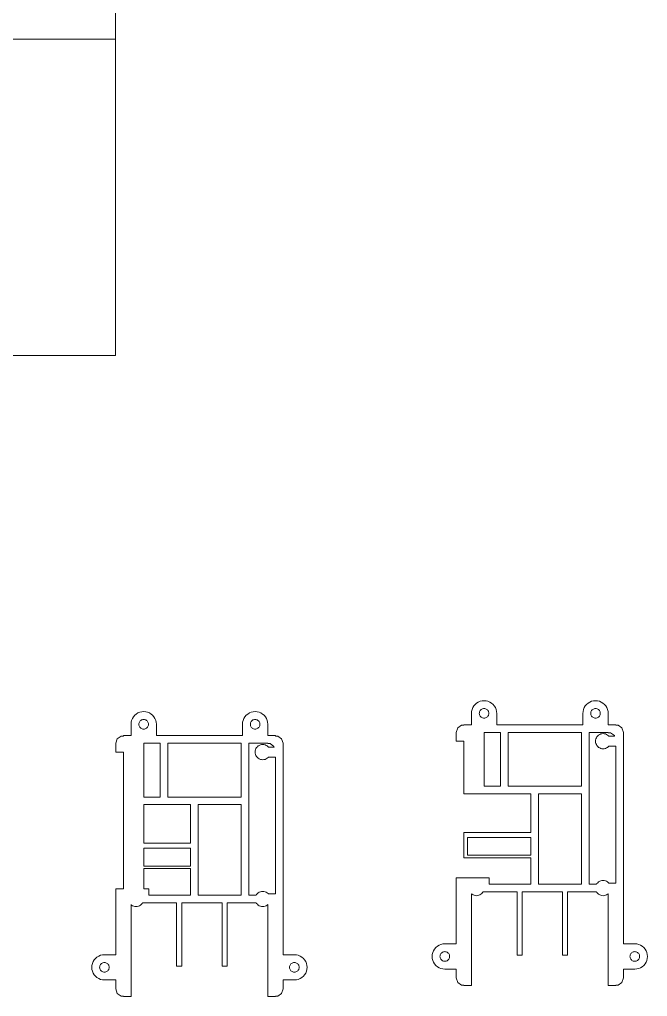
# Model space of a CAD drawing. Header units: millimetres. Extents: x -1309 to 1857, y -1546 to 39.
# Drawn here: x 680.9 to 928.8, y -1534.4 to -1148.6 of the extents above; entities that cross this region are included whole.
import ezdxf

# ---------------------------------------------------------------- set-up
doc = ezdxf.new("R2010")
doc.units = ezdxf.units.MM
doc.header["$LTSCALE"] = 0.5
doc.layers.get('0').update_dxf_attribs({"lineweight": 18})

msp = doc.modelspace()

# ---------------------------------------------------------------- linework, layer by layer
for p, q in [((718.75, -765.62), (718.75, -1281.25)), ((0, -1156.25), (718.75, -1156.25)), ((0, -1281.25), (718.75, -1281.25)), ((859.84, -1420.29), (860.25, -1419.62)), ((860.25, -1419.62), (860.76, -1419.03)), ((860.76, -1419.03), (861.36, -1418.52)), ((861.36, -1418.52), (862.02, -1418.11)), ((862.02, -1418.11), (862.75, -1417.81)), ((862.75, -1417.81), (863.51, -1417.62)), ((863.51, -1417.62), (864.29, -1417.56)), ((864.29, -1417.56), (865.08, -1417.62)), ((865.08, -1417.62), (865.84, -1417.81)), ((865.84, -1417.81), (866.56, -1418.11)), ((866.56, -1418.11), (867.23, -1418.52)), ((867.23, -1418.52), (867.83, -1419.03)), ((867.83, -1419.03), (868.34, -1419.62)), ((868.34, -1419.62), (868.75, -1420.29)), ((903.84, -1420.29), (904.25, -1419.62)), ((904.25, -1419.62), (904.76, -1419.03)), ((904.76, -1419.03), (905.36, -1418.52)), ((905.36, -1418.52), (906.02, -1418.11)), ((906.02, -1418.11), (906.75, -1417.81)), ((906.75, -1417.81), (907.51, -1417.62)), ((907.51, -1417.62), (908.29, -1417.56)), ((908.29, -1417.56), (909.08, -1417.62)), ((909.08, -1417.62), (909.84, -1417.81)), ((909.84, -1417.81), (910.56, -1418.11)), ((910.56, -1418.11), (911.23, -1418.52)), ((911.23, -1418.52), (911.83, -1419.03)), ((911.83, -1419.03), (912.34, -1419.62)), ((912.34, -1419.62), (912.75, -1420.29)), ((725.86, -1423.92), (726.37, -1423.33)), ((726.37, -1423.33), (726.97, -1422.82)), ((726.97, -1422.82), (727.64, -1422.41)), ((727.64, -1422.41), (728.36, -1422.11)), ((728.36, -1422.11), (729.13, -1421.93)), ((729.13, -1421.93), (729.91, -1421.86)), ((729.91, -1421.86), (730.69, -1421.93)), ((730.69, -1421.93), (731.45, -1422.11)), ((731.45, -1422.11), (732.18, -1422.41)), ((732.18, -1422.41), (732.85, -1422.82)), ((732.85, -1422.82), (733.44, -1423.33)), ((733.44, -1423.33), (733.95, -1423.92)), ((769.86, -1423.92), (770.37, -1423.33)), ((770.37, -1423.33), (770.97, -1422.82)), ((770.97, -1422.82), (771.64, -1422.41)), ((771.64, -1422.41), (772.36, -1422.11)), ((772.36, -1422.11), (773.13, -1421.93)), ((773.13, -1421.93), (773.91, -1421.86)), ((773.91, -1421.86), (774.69, -1421.93)), ((774.69, -1421.93), (775.45, -1422.11)), ((775.45, -1422.11), (776.18, -1422.41)), ((776.18, -1422.41), (776.85, -1422.82)), ((776.85, -1422.82), (777.44, -1423.33)), ((777.44, -1423.33), (777.95, -1423.92)), ((859.29, -1422.56), (859.36, -1421.78)), ((859.29, -1427.06), (859.29, -1422.56)), ((859.36, -1421.78), (859.54, -1421.02)), ((859.54, -1421.02), (859.84, -1420.29)), ((862.39, -1422.56), (862.42, -1422.26)), ((862.42, -1422.86), (862.39, -1422.56)), ((862.42, -1422.26), (862.49, -1421.97)), ((862.49, -1423.15), (862.42, -1422.86)), ((862.49, -1421.97), (862.6, -1421.7)), ((862.6, -1423.42), (862.49, -1423.15)), ((862.6, -1421.7), (862.76, -1421.44)), ((862.76, -1423.68), (862.6, -1423.42)), ((862.76, -1421.44), (862.95, -1421.22)), ((862.95, -1421.22), (863.18, -1421.02)), ((863.18, -1421.02), (863.43, -1420.87)), ((863.43, -1420.87), (863.71, -1420.75)), ((863.71, -1420.75), (864, -1420.68)), ((864, -1420.68), (864.29, -1420.66)), ((864.29, -1420.66), (864.59, -1420.68)), ((864.59, -1420.68), (864.88, -1420.75)), ((864.88, -1420.75), (865.16, -1420.87)), ((865.16, -1420.87), (865.41, -1421.02)), ((865.41, -1421.02), (865.64, -1421.22)), ((865.64, -1421.22), (865.83, -1421.44)), ((865.83, -1421.44), (865.99, -1421.7)), ((865.99, -1423.42), (865.83, -1423.68)), ((865.99, -1421.7), (866.1, -1421.97)), ((866.1, -1423.15), (865.99, -1423.42)), ((866.1, -1421.97), (866.17, -1422.26)), ((866.17, -1422.86), (866.1, -1423.15)), ((866.17, -1422.26), (866.19, -1422.56)), ((866.19, -1422.56), (866.17, -1422.86)), ((868.75, -1420.29), (869.05, -1421.02)), ((869.05, -1421.02), (869.23, -1421.78)), ((869.23, -1421.78), (869.29, -1422.56)), ((869.29, -1422.56), (869.29, -1427.06)), ((903.29, -1422.56), (903.36, -1421.78)), ((903.29, -1427.06), (903.29, -1422.56)), ((903.36, -1421.78), (903.54, -1421.02)), ((903.54, -1421.02), (903.84, -1420.29)), ((906.39, -1422.56), (906.42, -1422.26)), ((906.42, -1422.86), (906.39, -1422.56)), ((906.42, -1422.26), (906.49, -1421.97)), ((906.49, -1423.15), (906.42, -1422.86)), ((906.49, -1421.97), (906.6, -1421.7)), ((906.6, -1423.42), (906.49, -1423.15)), ((906.6, -1421.7), (906.76, -1421.44)), ((906.76, -1423.68), (906.6, -1423.42)), ((906.76, -1421.44), (906.95, -1421.22)), ((906.95, -1421.22), (907.18, -1421.02)), ((907.18, -1421.02), (907.43, -1420.87)), ((907.43, -1420.87), (907.71, -1420.75)), ((907.71, -1420.75), (908, -1420.68)), ((908, -1420.68), (908.29, -1420.66)), ((908.29, -1420.66), (908.59, -1420.68)), ((908.59, -1420.68), (908.88, -1420.75)), ((908.88, -1420.75), (909.16, -1420.87)), ((909.16, -1420.87), (909.41, -1421.02)), ((909.41, -1421.02), (909.64, -1421.22)), ((909.64, -1421.22), (909.83, -1421.44)), ((909.83, -1421.44), (909.99, -1421.7)), ((909.99, -1423.42), (909.83, -1423.68)), ((909.99, -1421.7), (910.1, -1421.97)), ((910.1, -1423.15), (909.99, -1423.42)), ((910.1, -1421.97), (910.17, -1422.26)), ((910.17, -1422.86), (910.1, -1423.15)), ((910.17, -1422.26), (910.19, -1422.56)), ((910.19, -1422.56), (910.17, -1422.86)), ((912.75, -1420.29), (913.05, -1421.02)), ((913.05, -1421.02), (913.23, -1421.78)), ((913.23, -1421.78), (913.29, -1422.56)), ((913.29, -1422.56), (913.29, -1427.06)), ((724.91, -1426.86), (724.97, -1426.08)), ((724.91, -1431.36), (724.91, -1426.86)), ((724.97, -1426.08), (725.15, -1425.32)), ((725.15, -1425.32), (725.45, -1424.59)), ((725.45, -1424.59), (725.86, -1423.92)), ((728.01, -1426.86), (728.03, -1426.57)), ((728.03, -1427.16), (728.01, -1426.86)), ((728.03, -1426.57), (728.1, -1426.28)), ((728.1, -1427.45), (728.03, -1427.16)), ((728.1, -1426.28), (728.21, -1426)), ((728.21, -1427.73), (728.1, -1427.45)), ((728.21, -1426), (728.37, -1425.75)), ((728.37, -1425.75), (728.56, -1425.52)), ((728.56, -1425.52), (728.79, -1425.33)), ((728.79, -1425.33), (729.04, -1425.17)), ((729.04, -1425.17), (729.32, -1425.06)), ((729.32, -1425.06), (729.61, -1424.99)), ((729.61, -1424.99), (729.91, -1424.96)), ((729.91, -1424.96), (730.2, -1424.99)), ((730.2, -1424.99), (730.49, -1425.06)), ((730.49, -1425.06), (730.77, -1425.17)), ((730.77, -1425.17), (731.02, -1425.33)), ((731.02, -1425.33), (731.25, -1425.52)), ((731.25, -1425.52), (731.44, -1425.75)), ((731.44, -1425.75), (731.6, -1426)), ((731.6, -1426), (731.71, -1426.28)), ((731.71, -1427.45), (731.6, -1427.73)), ((731.71, -1426.28), (731.78, -1426.57)), ((731.78, -1427.16), (731.71, -1427.45)), ((731.78, -1426.57), (731.81, -1426.86)), ((731.81, -1426.86), (731.78, -1427.16)), ((733.95, -1423.92), (734.36, -1424.59)), ((734.36, -1424.59), (734.66, -1425.32)), ((734.66, -1425.32), (734.85, -1426.08)), ((734.85, -1426.08), (734.91, -1426.86)), ((734.91, -1426.86), (734.91, -1431.36)), ((768.91, -1426.86), (768.97, -1426.08)), ((768.91, -1431.36), (768.91, -1426.86)), ((768.97, -1426.08), (769.15, -1425.32)), ((769.15, -1425.32), (769.45, -1424.59)), ((769.45, -1424.59), (769.86, -1423.92)), ((772.01, -1426.86), (772.03, -1426.57)), ((772.03, -1427.16), (772.01, -1426.86)), ((772.03, -1426.57), (772.1, -1426.28)), ((772.1, -1427.45), (772.03, -1427.16)), ((772.1, -1426.28), (772.21, -1426)), ((772.21, -1427.73), (772.1, -1427.45)), ((772.21, -1426), (772.37, -1425.75)), ((772.37, -1425.75), (772.56, -1425.52)), ((772.56, -1425.52), (772.79, -1425.33)), ((772.79, -1425.33), (773.04, -1425.17)), ((773.04, -1425.17), (773.32, -1425.06)), ((773.32, -1425.06), (773.61, -1424.99)), ((773.61, -1424.99), (773.91, -1424.96)), ((773.91, -1424.96), (774.2, -1424.99)), ((774.2, -1424.99), (774.49, -1425.06)), ((774.49, -1425.06), (774.77, -1425.17)), ((774.77, -1425.17), (775.02, -1425.33)), ((775.02, -1425.33), (775.25, -1425.52)), ((775.25, -1425.52), (775.44, -1425.75)), ((775.44, -1425.75), (775.6, -1426)), ((775.6, -1426), (775.71, -1426.28)), ((775.71, -1427.45), (775.6, -1427.73)), ((775.71, -1426.28), (775.78, -1426.57)), ((775.78, -1427.16), (775.71, -1427.45)), ((775.78, -1426.57), (775.81, -1426.86)), ((775.81, -1426.86), (775.78, -1427.16)), ((777.95, -1423.92), (778.36, -1424.59)), ((778.36, -1424.59), (778.66, -1425.32)), ((778.66, -1425.32), (778.85, -1426.08)), ((778.85, -1426.08), (778.91, -1426.86)), ((778.91, -1426.86), (778.91, -1431.36)), ((853.87, -1428.3), (855.37, -1427.21)), ((855.37, -1427.21), (856.29, -1427.21)), ((856.29, -1427.21), (856.29, -1427.06)), ((856.29, -1427.06), (859.29, -1427.06)), ((862.95, -1423.91), (862.76, -1423.68)), ((863.18, -1424.1), (862.95, -1423.91)), ((863.43, -1424.25), (863.18, -1424.1)), ((863.71, -1424.37), (863.43, -1424.25)), ((864, -1424.44), (863.71, -1424.37)), ((864.29, -1424.46), (864, -1424.44)), ((864.59, -1424.44), (864.29, -1424.46)), ((864.88, -1424.37), (864.59, -1424.44)), ((865.16, -1424.25), (864.88, -1424.37)), ((865.41, -1424.1), (865.16, -1424.25)), ((865.64, -1423.91), (865.41, -1424.1)), ((865.83, -1423.68), (865.64, -1423.91)), ((869.29, -1427.06), (903.29, -1427.06)), ((906.95, -1423.91), (906.76, -1423.68)), ((907.18, -1424.1), (906.95, -1423.91)), ((907.43, -1424.25), (907.18, -1424.1)), ((907.71, -1424.37), (907.43, -1424.25)), ((908, -1424.44), (907.71, -1424.37)), ((908.29, -1424.46), (908, -1424.44)), ((908.59, -1424.44), (908.29, -1424.46)), ((908.88, -1424.37), (908.59, -1424.44)), ((909.16, -1424.25), (908.88, -1424.37)), ((909.41, -1424.1), (909.16, -1424.25)), ((909.64, -1423.91), (909.41, -1424.1)), ((909.83, -1423.68), (909.64, -1423.91)), ((913.29, -1427.06), (916.29, -1427.06)), ((916.29, -1427.06), (916.29, -1427.21)), ((916.29, -1427.21), (917.22, -1427.21)), ((917.22, -1427.21), (918.72, -1428.3)), ((728.37, -1427.98), (728.21, -1427.73)), ((728.56, -1428.21), (728.37, -1427.98)), ((728.79, -1428.4), (728.56, -1428.21)), ((729.04, -1428.56), (728.79, -1428.4)), ((729.32, -1428.67), (729.04, -1428.56)), ((729.61, -1428.74), (729.32, -1428.67)), ((729.91, -1428.76), (729.61, -1428.74)), ((730.2, -1428.74), (729.91, -1428.76)), ((730.49, -1428.67), (730.2, -1428.74)), ((730.77, -1428.56), (730.49, -1428.67)), ((731.02, -1428.4), (730.77, -1428.56)), ((731.25, -1428.21), (731.02, -1428.4)), ((731.44, -1427.98), (731.25, -1428.21)), ((731.6, -1427.73), (731.44, -1427.98)), ((772.37, -1427.98), (772.21, -1427.73)), ((772.56, -1428.21), (772.37, -1427.98)), ((772.79, -1428.4), (772.56, -1428.21)), ((773.04, -1428.56), (772.79, -1428.4)), ((773.32, -1428.67), (773.04, -1428.56)), ((773.61, -1428.74), (773.32, -1428.67)), ((773.91, -1428.76), (773.61, -1428.74)), ((774.2, -1428.74), (773.91, -1428.76)), ((774.49, -1428.67), (774.2, -1428.74)), ((774.77, -1428.56), (774.49, -1428.67)), ((775.02, -1428.4), (774.77, -1428.56)), ((775.25, -1428.21), (775.02, -1428.4)), ((775.44, -1427.98), (775.25, -1428.21)), ((775.6, -1427.73), (775.44, -1427.98)), ((853.29, -1430.06), (853.87, -1428.3)), ((853.29, -1433.56), (853.29, -1430.06)), ((864.29, -1451.31), (864.29, -1430.06)), ((864.29, -1430.06), (870.79, -1430.06)), ((870.79, -1430.06), (870.79, -1451.31)), ((873.79, -1451.31), (873.79, -1430.06)), ((873.79, -1430.06), (902.79, -1430.06)), ((902.79, -1430.06), (902.79, -1451.31)), ((905.79, -1490.06), (905.79, -1430.06)), ((905.79, -1430.06), (913.29, -1430.06)), ((909.53, -1431.13), (909.17, -1431.44)), ((909.93, -1430.89), (909.53, -1431.13)), ((910.37, -1430.71), (909.93, -1430.89)), ((910.83, -1430.6), (910.37, -1430.71)), ((911.29, -1430.56), (910.83, -1430.6)), ((911.76, -1430.6), (911.29, -1430.56)), ((912.22, -1430.71), (911.76, -1430.6)), ((912.66, -1430.89), (912.22, -1430.71)), ((913.06, -1431.13), (912.66, -1430.89)), ((913.42, -1431.44), (913.06, -1431.13)), ((913.29, -1430.06), (913.29, -1430.21)), ((913.29, -1430.21), (914.22, -1430.21)), ((914.22, -1430.21), (915.72, -1431.3)), ((915.72, -1431.3), (915.81, -1431.56)), ((918.72, -1428.3), (919.29, -1430.06)), ((919.29, -1430.06), (919.29, -1513.56)), ((718.91, -1434.36), (719.48, -1432.6)), ((718.91, -1437.86), (718.91, -1434.36)), ((719.48, -1432.6), (720.98, -1431.51)), ((720.98, -1431.51), (721.91, -1431.51)), ((721.91, -1431.51), (721.91, -1431.36)), ((721.91, -1431.36), (724.91, -1431.36)), ((729.91, -1455.61), (729.91, -1434.36)), ((729.91, -1434.36), (736.41, -1434.36)), ((734.91, -1431.36), (768.91, -1431.36)), ((736.41, -1434.36), (736.41, -1455.61)), ((739.41, -1455.61), (739.41, -1434.36)), ((739.41, -1434.36), (768.41, -1434.36)), ((768.41, -1434.36), (768.41, -1455.61)), ((771.41, -1494.36), (771.41, -1434.36)), ((771.41, -1434.36), (778.91, -1434.36)), ((775.98, -1435.01), (775.55, -1435.19)), ((776.44, -1434.9), (775.98, -1435.01)), ((776.91, -1434.86), (776.44, -1434.9)), ((777.38, -1434.9), (776.91, -1434.86)), ((777.83, -1435.01), (777.38, -1434.9)), ((778.27, -1435.19), (777.83, -1435.01)), ((778.91, -1431.36), (781.91, -1431.36)), ((778.91, -1434.36), (778.91, -1434.51)), ((778.91, -1434.51), (779.83, -1434.51)), ((779.83, -1434.51), (781.33, -1435.6)), ((781.91, -1431.36), (781.91, -1431.51)), ((781.91, -1431.51), (782.83, -1431.51)), ((782.83, -1431.51), (784.33, -1432.6)), ((784.33, -1432.6), (784.91, -1434.36)), ((784.91, -1434.36), (784.91, -1517.86)), ((856.29, -1433.56), (853.29, -1433.56)), ((856.29, -1454.31), (856.29, -1433.56)), ((908.33, -1433.09), (908.29, -1433.56)), ((908.29, -1433.56), (908.33, -1434.03)), ((908.44, -1432.63), (908.33, -1433.09)), ((908.33, -1434.03), (908.44, -1434.49)), ((908.62, -1432.2), (908.44, -1432.63)), ((908.44, -1434.49), (908.62, -1434.92)), ((908.87, -1431.8), (908.62, -1432.2)), ((908.62, -1434.92), (908.87, -1435.32)), ((909.17, -1431.44), (908.87, -1431.8)), ((913.52, -1431.56), (913.42, -1431.44)), ((915.81, -1431.56), (913.52, -1431.56)), ((721.91, -1437.86), (718.91, -1437.86)), ((721.91, -1491.86), (721.91, -1437.86)), ((773.94, -1437.39), (773.91, -1437.86)), ((773.91, -1437.86), (773.94, -1438.33)), ((774.05, -1436.94), (773.94, -1437.39)), ((773.94, -1438.33), (774.05, -1438.79)), ((774.23, -1436.5), (774.05, -1436.94)), ((774.05, -1438.79), (774.23, -1439.23)), ((774.48, -1436.1), (774.23, -1436.5)), ((774.79, -1435.74), (774.48, -1436.1)), ((775.14, -1435.44), (774.79, -1435.74)), ((775.55, -1435.19), (775.14, -1435.44)), ((778.67, -1435.44), (778.27, -1435.19)), ((779.03, -1435.74), (778.67, -1435.44)), ((779.13, -1435.86), (779.03, -1435.74)), ((781.42, -1435.86), (779.13, -1435.86)), ((781.33, -1435.6), (781.42, -1435.86)), ((908.87, -1435.32), (909.17, -1435.68)), ((909.17, -1435.68), (909.53, -1435.99)), ((909.53, -1435.99), (909.93, -1436.23)), ((909.93, -1436.23), (910.37, -1436.41)), ((910.37, -1436.41), (910.83, -1436.52)), ((910.83, -1436.52), (911.29, -1436.56)), ((911.29, -1436.56), (911.76, -1436.52)), ((911.76, -1436.52), (912.22, -1436.41)), ((912.22, -1436.41), (912.66, -1436.23)), ((912.66, -1436.23), (913.06, -1435.99)), ((913.06, -1435.99), (913.42, -1435.68)), ((913.42, -1435.68), (913.52, -1435.56)), ((913.52, -1435.56), (916.29, -1435.56)), ((916.29, -1435.56), (916.29, -1489.56)), ((774.23, -1439.23), (774.48, -1439.63)), ((774.48, -1439.63), (774.79, -1439.98)), ((774.79, -1439.98), (775.14, -1440.29)), ((775.14, -1440.29), (775.55, -1440.54)), ((775.55, -1440.54), (775.98, -1440.72)), ((775.98, -1440.72), (776.44, -1440.83)), ((776.44, -1440.83), (776.91, -1440.86)), ((776.91, -1440.86), (777.38, -1440.83)), ((777.38, -1440.83), (777.83, -1440.72)), ((777.83, -1440.72), (778.27, -1440.54)), ((778.27, -1440.54), (778.67, -1440.29)), ((778.67, -1440.29), (779.03, -1439.98)), ((779.03, -1439.98), (779.13, -1439.86)), ((779.13, -1439.86), (781.91, -1439.86)), ((781.91, -1439.86), (781.91, -1493.86)), ((882.79, -1454.31), (856.29, -1454.31)), ((870.79, -1451.31), (864.29, -1451.31)), ((902.79, -1451.31), (873.79, -1451.31)), ((882.79, -1469.56), (882.79, -1454.31)), ((885.79, -1490.06), (885.79, -1454.31)), ((885.79, -1454.31), (902.79, -1454.31)), ((902.79, -1454.31), (902.79, -1490.06)), ((736.41, -1455.61), (729.91, -1455.61)), ((768.41, -1455.61), (739.41, -1455.61)), ((729.91, -1473.86), (729.91, -1458.61)), ((729.91, -1458.61), (748.41, -1458.61)), ((748.41, -1458.61), (748.41, -1473.86)), ((751.41, -1494.36), (751.41, -1458.61)), ((751.41, -1458.61), (768.41, -1458.61)), ((768.41, -1458.61), (768.41, -1494.36)), ((856.29, -1479.56), (856.29, -1469.56)), ((856.29, -1469.56), (882.79, -1469.56)), ((857.79, -1478.56), (857.79, -1471.56)), ((857.79, -1471.56), (882.79, -1471.56)), ((882.79, -1471.56), (882.79, -1478.56)), ((748.41, -1473.86), (729.91, -1473.86)), ((729.91, -1482.86), (729.91, -1475.86)), ((729.91, -1475.86), (748.41, -1475.86)), ((748.41, -1475.86), (748.41, -1482.86)), ((882.79, -1479.56), (856.29, -1479.56)), ((882.79, -1478.56), (857.79, -1478.56)), ((882.79, -1490.06), (882.79, -1479.56)), ((748.41, -1482.86), (729.91, -1482.86)), ((729.91, -1491.86), (729.91, -1483.86)), ((729.91, -1483.86), (748.41, -1483.86)), ((748.41, -1483.86), (748.41, -1494.36)), ((853.29, -1513.56), (853.29, -1487.56)), ((853.29, -1487.56), (866.29, -1487.56)), ((866.29, -1487.56), (866.29, -1490.06)), ((909.53, -1489.13), (909.17, -1489.44)), ((909.93, -1488.89), (909.53, -1489.13)), ((910.37, -1488.71), (909.93, -1488.89)), ((910.83, -1488.6), (910.37, -1488.71)), ((911.29, -1488.56), (910.83, -1488.6)), ((911.76, -1488.6), (911.29, -1488.56)), ((912.22, -1488.71), (911.76, -1488.6)), ((912.66, -1488.89), (912.22, -1488.71)), ((913.06, -1489.13), (912.66, -1488.89)), ((913.42, -1489.44), (913.06, -1489.13)), ((718.91, -1517.86), (718.91, -1491.86)), ((718.91, -1491.86), (721.91, -1491.86)), ((731.91, -1491.86), (729.91, -1491.86)), ((731.91, -1494.36), (731.91, -1491.86)), ((775.98, -1493.01), (775.55, -1493.19)), ((776.44, -1492.9), (775.98, -1493.01)), ((776.91, -1492.86), (776.44, -1492.9)), ((777.38, -1492.9), (776.91, -1492.86)), ((777.83, -1493.01), (777.38, -1492.9)), ((778.27, -1493.19), (777.83, -1493.01)), ((866.29, -1490.06), (882.79, -1490.06)), ((902.79, -1490.06), (885.79, -1490.06)), ((908.71, -1490.06), (905.79, -1490.06)), ((908.87, -1489.8), (908.71, -1490.06)), ((909.17, -1489.44), (908.87, -1489.8)), ((913.52, -1489.56), (913.42, -1489.44)), ((916.29, -1489.56), (913.52, -1489.56)), ((748.41, -1494.36), (731.91, -1494.36)), ((768.41, -1494.36), (751.41, -1494.36)), ((774.32, -1494.36), (771.41, -1494.36)), ((774.48, -1494.1), (774.32, -1494.36)), ((774.79, -1493.74), (774.48, -1494.1)), ((775.14, -1493.44), (774.79, -1493.74)), ((775.55, -1493.19), (775.14, -1493.44)), ((778.67, -1493.44), (778.27, -1493.19)), ((779.03, -1493.74), (778.67, -1493.44)), ((779.13, -1493.86), (779.03, -1493.74)), ((781.91, -1493.86), (779.13, -1493.86)), ((859.53, -1493.99), (859.29, -1493.79)), ((859.29, -1493.79), (859.29, -1530.06)), ((859.93, -1494.23), (859.53, -1493.99)), ((860.37, -1494.41), (859.93, -1494.23)), ((860.83, -1494.52), (860.37, -1494.41)), ((861.29, -1494.56), (860.83, -1494.52)), ((861.76, -1494.52), (861.29, -1494.56)), ((862.22, -1494.41), (861.76, -1494.52)), ((862.66, -1494.23), (862.22, -1494.41)), ((863.06, -1493.99), (862.66, -1494.23)), ((863.42, -1493.68), (863.06, -1493.99)), ((863.72, -1493.32), (863.42, -1493.68)), ((863.88, -1493.06), (863.72, -1493.32)), ((877.29, -1493.06), (863.88, -1493.06)), ((877.29, -1518.06), (877.29, -1493.06)), ((895.29, -1493.06), (879.29, -1493.06)), ((879.29, -1493.06), (879.29, -1518.06)), ((895.29, -1518.06), (895.29, -1493.06)), ((908.71, -1493.06), (897.29, -1493.06)), ((897.29, -1493.06), (897.29, -1518.06)), ((908.87, -1493.32), (908.71, -1493.06)), ((909.17, -1493.68), (908.87, -1493.32)), ((909.53, -1493.99), (909.17, -1493.68)), ((909.93, -1494.23), (909.53, -1493.99)), ((910.37, -1494.41), (909.93, -1494.23)), ((910.83, -1494.52), (910.37, -1494.41)), ((911.29, -1494.56), (910.83, -1494.52)), ((911.76, -1494.52), (911.29, -1494.56)), ((912.22, -1494.41), (911.76, -1494.52)), ((912.66, -1494.23), (912.22, -1494.41)), ((913.06, -1493.99), (912.66, -1494.23)), ((913.29, -1493.79), (913.06, -1493.99)), ((913.29, -1530.06), (913.29, -1493.79)), ((725.14, -1498.29), (724.91, -1498.09)), ((724.91, -1498.09), (724.91, -1534.36)), ((725.55, -1498.54), (725.14, -1498.29)), ((725.98, -1498.72), (725.55, -1498.54)), ((726.44, -1498.83), (725.98, -1498.72)), ((726.91, -1498.86), (726.44, -1498.83)), ((727.38, -1498.83), (726.91, -1498.86)), ((727.83, -1498.72), (727.38, -1498.83)), ((728.27, -1498.54), (727.83, -1498.72)), ((728.67, -1498.29), (728.27, -1498.54)), ((729.03, -1497.98), (728.67, -1498.29)), ((729.33, -1497.63), (729.03, -1497.98)), ((729.5, -1497.36), (729.33, -1497.63)), ((742.91, -1497.36), (729.5, -1497.36)), ((742.91, -1522.36), (742.91, -1497.36)), ((760.91, -1497.36), (744.91, -1497.36)), ((744.91, -1497.36), (744.91, -1522.36)), ((760.91, -1522.36), (760.91, -1497.36)), ((774.32, -1497.36), (762.91, -1497.36)), ((762.91, -1497.36), (762.91, -1522.36)), ((774.48, -1497.63), (774.32, -1497.36)), ((774.79, -1497.98), (774.48, -1497.63)), ((775.14, -1498.29), (774.79, -1497.98)), ((775.55, -1498.54), (775.14, -1498.29)), ((775.98, -1498.72), (775.55, -1498.54)), ((776.44, -1498.83), (775.98, -1498.72)), ((776.91, -1498.86), (776.44, -1498.83)), ((777.38, -1498.83), (776.91, -1498.86)), ((777.83, -1498.72), (777.38, -1498.83)), ((778.27, -1498.54), (777.83, -1498.72)), ((778.67, -1498.29), (778.27, -1498.54)), ((778.91, -1498.09), (778.67, -1498.29)), ((778.91, -1534.36), (778.91, -1498.09)), ((844.34, -1516.29), (844.75, -1515.62)), ((844.75, -1515.62), (845.26, -1515.03)), ((845.26, -1515.03), (845.86, -1514.52)), ((845.86, -1514.52), (846.52, -1514.11)), ((846.52, -1514.11), (847.25, -1513.81)), ((847.25, -1513.81), (848.01, -1513.62)), ((848.01, -1513.62), (848.79, -1513.56)), ((848.79, -1513.56), (853.29, -1513.56)), ((919.29, -1513.56), (923.79, -1513.56)), ((923.79, -1513.56), (924.58, -1513.62)), ((924.58, -1513.62), (925.34, -1513.81)), ((925.34, -1513.81), (926.06, -1514.11)), ((926.06, -1514.11), (926.73, -1514.52)), ((926.73, -1514.52), (927.33, -1515.03)), ((927.33, -1515.03), (927.84, -1515.62)), ((927.84, -1515.62), (928.25, -1516.29)), ((709.95, -1520.59), (710.36, -1519.92)), ((710.36, -1519.92), (710.87, -1519.33)), ((710.87, -1519.33), (711.47, -1518.82)), ((711.47, -1518.82), (712.14, -1518.41)), ((712.14, -1518.41), (712.86, -1518.11)), ((712.86, -1518.11), (713.63, -1517.93)), ((713.63, -1517.93), (714.41, -1517.86)), ((714.41, -1517.86), (718.91, -1517.86)), ((784.91, -1517.86), (789.41, -1517.86)), ((789.41, -1517.86), (790.19, -1517.93)), ((790.19, -1517.93), (790.95, -1518.11)), ((790.95, -1518.11), (791.68, -1518.41)), ((791.68, -1518.41), (792.35, -1518.82)), ((792.35, -1518.82), (792.94, -1519.33)), ((792.94, -1519.33), (793.45, -1519.92)), ((793.45, -1519.92), (793.86, -1520.59)), ((843.79, -1518.56), (843.86, -1517.78)), ((843.86, -1519.34), (843.79, -1518.56)), ((843.86, -1517.78), (844.04, -1517.02)), ((844.04, -1520.11), (843.86, -1519.34)), ((844.04, -1517.02), (844.34, -1516.29)), ((846.89, -1518.56), (846.92, -1518.26)), ((846.92, -1518.86), (846.89, -1518.56)), ((846.92, -1518.26), (846.99, -1517.97)), ((846.99, -1519.15), (846.92, -1518.86)), ((846.99, -1517.97), (847.1, -1517.7)), ((847.1, -1519.42), (846.99, -1519.15)), ((847.1, -1517.7), (847.26, -1517.44)), ((847.26, -1519.68), (847.1, -1519.42)), ((847.26, -1517.44), (847.45, -1517.22)), ((847.45, -1519.91), (847.26, -1519.68)), ((847.45, -1517.22), (847.68, -1517.02)), ((847.68, -1520.1), (847.45, -1519.91)), ((847.68, -1517.02), (847.93, -1516.87)), ((847.93, -1516.87), (848.21, -1516.75)), ((848.21, -1516.75), (848.5, -1516.68)), ((848.5, -1516.68), (848.79, -1516.66)), ((848.79, -1516.66), (849.09, -1516.68)), ((849.09, -1516.68), (849.38, -1516.75)), ((849.38, -1516.75), (849.66, -1516.87)), ((849.66, -1516.87), (849.91, -1517.02)), ((849.91, -1517.02), (850.14, -1517.22)), ((850.14, -1519.91), (849.91, -1520.1)), ((850.14, -1517.22), (850.33, -1517.44)), ((850.33, -1519.68), (850.14, -1519.91)), ((850.33, -1517.44), (850.49, -1517.7)), ((850.49, -1519.42), (850.33, -1519.68)), ((850.49, -1517.7), (850.6, -1517.97)), ((850.6, -1519.15), (850.49, -1519.42)), ((850.6, -1517.97), (850.67, -1518.26)), ((850.67, -1518.86), (850.6, -1519.15)), ((850.67, -1518.26), (850.69, -1518.56)), ((850.69, -1518.56), (850.67, -1518.86)), ((879.29, -1518.06), (877.29, -1518.06)), ((897.29, -1518.06), (895.29, -1518.06)), ((921.89, -1518.56), (921.92, -1518.26)), ((921.92, -1518.86), (921.89, -1518.56)), ((921.92, -1518.26), (921.99, -1517.97)), ((921.99, -1519.15), (921.92, -1518.86)), ((921.99, -1517.97), (922.1, -1517.7)), ((922.1, -1519.42), (921.99, -1519.15)), ((922.1, -1517.7), (922.26, -1517.44)), ((922.26, -1519.68), (922.1, -1519.42)), ((922.26, -1517.44), (922.45, -1517.22)), ((922.45, -1519.91), (922.26, -1519.68)), ((922.45, -1517.22), (922.68, -1517.02)), ((922.68, -1520.1), (922.45, -1519.91)), ((922.68, -1517.02), (922.93, -1516.87)), ((922.93, -1516.87), (923.21, -1516.75)), ((923.21, -1516.75), (923.5, -1516.68)), ((923.5, -1516.68), (923.79, -1516.66)), ((923.79, -1516.66), (924.09, -1516.68)), ((924.09, -1516.68), (924.38, -1516.75)), ((924.38, -1516.75), (924.66, -1516.87)), ((924.66, -1516.87), (924.91, -1517.02)), ((924.91, -1517.02), (925.14, -1517.22)), ((925.14, -1519.91), (924.91, -1520.1)), ((925.14, -1517.22), (925.33, -1517.44)), ((925.33, -1519.68), (925.14, -1519.91)), ((925.33, -1517.44), (925.49, -1517.7)), ((925.49, -1519.42), (925.33, -1519.68)), ((925.49, -1517.7), (925.6, -1517.97)), ((925.6, -1519.15), (925.49, -1519.42)), ((925.6, -1517.97), (925.67, -1518.26)), ((925.67, -1518.86), (925.6, -1519.15)), ((925.67, -1518.26), (925.69, -1518.56)), ((925.69, -1518.56), (925.67, -1518.86)), ((928.25, -1516.29), (928.55, -1517.02)), ((928.55, -1517.02), (928.73, -1517.78)), ((928.73, -1519.34), (928.55, -1520.11)), ((928.73, -1517.78), (928.79, -1518.56)), ((928.79, -1518.56), (928.73, -1519.34)), ((709.41, -1522.86), (709.47, -1522.08)), ((709.47, -1523.65), (709.41, -1522.86)), ((709.47, -1522.08), (709.65, -1521.32)), ((709.65, -1524.41), (709.47, -1523.65)), ((709.65, -1521.32), (709.95, -1520.59)), ((712.51, -1522.86), (712.53, -1522.57)), ((712.53, -1523.16), (712.51, -1522.86)), ((712.53, -1522.57), (712.6, -1522.28)), ((712.6, -1523.45), (712.53, -1523.16)), ((712.6, -1522.28), (712.71, -1522)), ((712.71, -1523.73), (712.6, -1523.45)), ((712.71, -1522), (712.87, -1521.75)), ((712.87, -1523.98), (712.71, -1523.73)), ((712.87, -1521.75), (713.06, -1521.52)), ((713.06, -1521.52), (713.29, -1521.33)), ((713.29, -1521.33), (713.54, -1521.17)), ((713.54, -1521.17), (713.82, -1521.06)), ((713.82, -1521.06), (714.11, -1520.99)), ((714.11, -1520.99), (714.41, -1520.96)), ((714.41, -1520.96), (714.7, -1520.99)), ((714.7, -1520.99), (714.99, -1521.06)), ((714.99, -1521.06), (715.27, -1521.17)), ((715.27, -1521.17), (715.52, -1521.33)), ((715.52, -1521.33), (715.75, -1521.52)), ((715.75, -1521.52), (715.94, -1521.75)), ((715.94, -1521.75), (716.1, -1522)), ((716.1, -1523.73), (715.94, -1523.98)), ((716.1, -1522), (716.21, -1522.28)), ((716.21, -1523.45), (716.1, -1523.73)), ((716.21, -1522.28), (716.28, -1522.57)), ((716.28, -1523.16), (716.21, -1523.45)), ((716.28, -1522.57), (716.31, -1522.86)), ((716.31, -1522.86), (716.28, -1523.16)), ((744.91, -1522.36), (742.91, -1522.36)), ((762.91, -1522.36), (760.91, -1522.36)), ((787.51, -1522.86), (787.53, -1522.57)), ((787.53, -1523.16), (787.51, -1522.86)), ((787.53, -1522.57), (787.6, -1522.28)), ((787.6, -1523.45), (787.53, -1523.16)), ((787.6, -1522.28), (787.71, -1522)), ((787.71, -1523.73), (787.6, -1523.45)), ((787.71, -1522), (787.87, -1521.75)), ((787.87, -1523.98), (787.71, -1523.73)), ((787.87, -1521.75), (788.06, -1521.52)), ((788.06, -1521.52), (788.29, -1521.33)), ((788.29, -1521.33), (788.54, -1521.17)), ((788.54, -1521.17), (788.82, -1521.06)), ((788.82, -1521.06), (789.11, -1520.99)), ((789.11, -1520.99), (789.41, -1520.96)), ((789.41, -1520.96), (789.7, -1520.99)), ((789.7, -1520.99), (789.99, -1521.06)), ((789.99, -1521.06), (790.27, -1521.17)), ((790.27, -1521.17), (790.52, -1521.33)), ((790.52, -1521.33), (790.75, -1521.52)), ((790.75, -1521.52), (790.94, -1521.75)), ((790.94, -1521.75), (791.1, -1522)), ((791.1, -1523.73), (790.94, -1523.98)), ((791.1, -1522), (791.21, -1522.28)), ((791.21, -1523.45), (791.1, -1523.73)), ((791.21, -1522.28), (791.28, -1522.57)), ((791.28, -1523.16), (791.21, -1523.45)), ((791.28, -1522.57), (791.31, -1522.86)), ((791.31, -1522.86), (791.28, -1523.16)), ((793.86, -1520.59), (794.16, -1521.32)), ((794.16, -1521.32), (794.35, -1522.08)), ((794.35, -1523.65), (794.16, -1524.41)), ((794.35, -1522.08), (794.41, -1522.86)), ((794.41, -1522.86), (794.35, -1523.65)), ((844.34, -1520.83), (844.04, -1520.11)), ((844.75, -1521.5), (844.34, -1520.83)), ((845.26, -1522.1), (844.75, -1521.5)), ((845.86, -1522.61), (845.26, -1522.1)), ((846.52, -1523.02), (845.86, -1522.61)), ((847.25, -1523.32), (846.52, -1523.02)), ((848.01, -1523.5), (847.25, -1523.32)), ((847.93, -1520.25), (847.68, -1520.1)), ((848.21, -1520.37), (847.93, -1520.25)), ((848.79, -1523.56), (848.01, -1523.5)), ((848.5, -1520.44), (848.21, -1520.37)), ((848.79, -1520.46), (848.5, -1520.44)), ((849.09, -1520.44), (848.79, -1520.46)), ((853.29, -1523.56), (848.79, -1523.56)), ((849.38, -1520.37), (849.09, -1520.44)), ((849.66, -1520.25), (849.38, -1520.37)), ((849.91, -1520.1), (849.66, -1520.25)), ((853.29, -1527.06), (853.29, -1523.56)), ((923.79, -1523.56), (919.29, -1523.56)), ((919.29, -1523.56), (919.29, -1527.06)), ((922.93, -1520.25), (922.68, -1520.1)), ((923.21, -1520.37), (922.93, -1520.25)), ((923.5, -1520.44), (923.21, -1520.37)), ((923.79, -1520.46), (923.5, -1520.44)), ((924.09, -1520.44), (923.79, -1520.46)), ((924.58, -1523.5), (923.79, -1523.56)), ((924.38, -1520.37), (924.09, -1520.44)), ((924.66, -1520.25), (924.38, -1520.37)), ((925.34, -1523.32), (924.58, -1523.5)), ((924.91, -1520.1), (924.66, -1520.25)), ((926.06, -1523.02), (925.34, -1523.32)), ((926.73, -1522.61), (926.06, -1523.02)), ((927.33, -1522.1), (926.73, -1522.61)), ((927.84, -1521.5), (927.33, -1522.1)), ((928.25, -1520.83), (927.84, -1521.5)), ((928.55, -1520.11), (928.25, -1520.83)), ((709.95, -1525.13), (709.65, -1524.41)), ((710.36, -1525.8), (709.95, -1525.13)), ((710.87, -1526.4), (710.36, -1525.8)), ((711.47, -1526.91), (710.87, -1526.4)), ((712.14, -1527.32), (711.47, -1526.91)), ((712.86, -1527.62), (712.14, -1527.32)), ((713.63, -1527.8), (712.86, -1527.62)), ((713.06, -1524.21), (712.87, -1523.98)), ((713.29, -1524.4), (713.06, -1524.21)), ((713.54, -1524.56), (713.29, -1524.4)), ((713.82, -1524.67), (713.54, -1524.56)), ((714.11, -1524.74), (713.82, -1524.67)), ((714.41, -1524.76), (714.11, -1524.74)), ((714.7, -1524.74), (714.41, -1524.76)), ((714.99, -1524.67), (714.7, -1524.74)), ((715.27, -1524.56), (714.99, -1524.67)), ((715.52, -1524.4), (715.27, -1524.56)), ((715.75, -1524.21), (715.52, -1524.4)), ((715.94, -1523.98), (715.75, -1524.21)), ((788.06, -1524.21), (787.87, -1523.98)), ((788.29, -1524.4), (788.06, -1524.21)), ((788.54, -1524.56), (788.29, -1524.4)), ((788.82, -1524.67), (788.54, -1524.56)), ((789.11, -1524.74), (788.82, -1524.67)), ((789.41, -1524.76), (789.11, -1524.74)), ((789.7, -1524.74), (789.41, -1524.76)), ((789.99, -1524.67), (789.7, -1524.74)), ((790.27, -1524.56), (789.99, -1524.67)), ((790.95, -1527.62), (790.19, -1527.8)), ((790.52, -1524.4), (790.27, -1524.56)), ((790.75, -1524.21), (790.52, -1524.4)), ((790.94, -1523.98), (790.75, -1524.21)), ((791.68, -1527.32), (790.95, -1527.62)), ((792.35, -1526.91), (791.68, -1527.32)), ((792.94, -1526.4), (792.35, -1526.91)), ((793.45, -1525.8), (792.94, -1526.4)), ((793.86, -1525.13), (793.45, -1525.8)), ((794.16, -1524.41), (793.86, -1525.13)), ((853.87, -1528.82), (853.29, -1527.06)), ((919.29, -1527.06), (918.72, -1528.82)), ((714.41, -1527.86), (713.63, -1527.8)), ((718.91, -1527.86), (714.41, -1527.86)), ((718.91, -1531.36), (718.91, -1527.86)), ((719.48, -1533.13), (718.91, -1531.36)), ((784.91, -1531.36), (784.33, -1533.13)), ((789.41, -1527.86), (784.91, -1527.86)), ((784.91, -1527.86), (784.91, -1531.36)), ((790.19, -1527.8), (789.41, -1527.86)), ((855.37, -1529.91), (853.87, -1528.82)), ((856.29, -1529.91), (855.37, -1529.91)), ((856.29, -1530.06), (856.29, -1529.91)), ((859.29, -1530.06), (856.29, -1530.06)), ((916.29, -1530.06), (913.29, -1530.06)), ((917.22, -1529.91), (916.29, -1529.91)), ((916.29, -1529.91), (916.29, -1530.06)), ((918.72, -1528.82), (917.22, -1529.91)), ((720.98, -1534.22), (719.48, -1533.13)), ((721.91, -1534.22), (720.98, -1534.22)), ((721.91, -1534.36), (721.91, -1534.22)), ((724.91, -1534.36), (721.91, -1534.36)), ((781.91, -1534.36), (778.91, -1534.36)), ((782.83, -1534.22), (781.91, -1534.22)), ((781.91, -1534.22), (781.91, -1534.36)), ((784.33, -1533.13), (782.83, -1534.22))]:
    msp.add_line(p, q)

doc.saveas('drawing.dxf')
